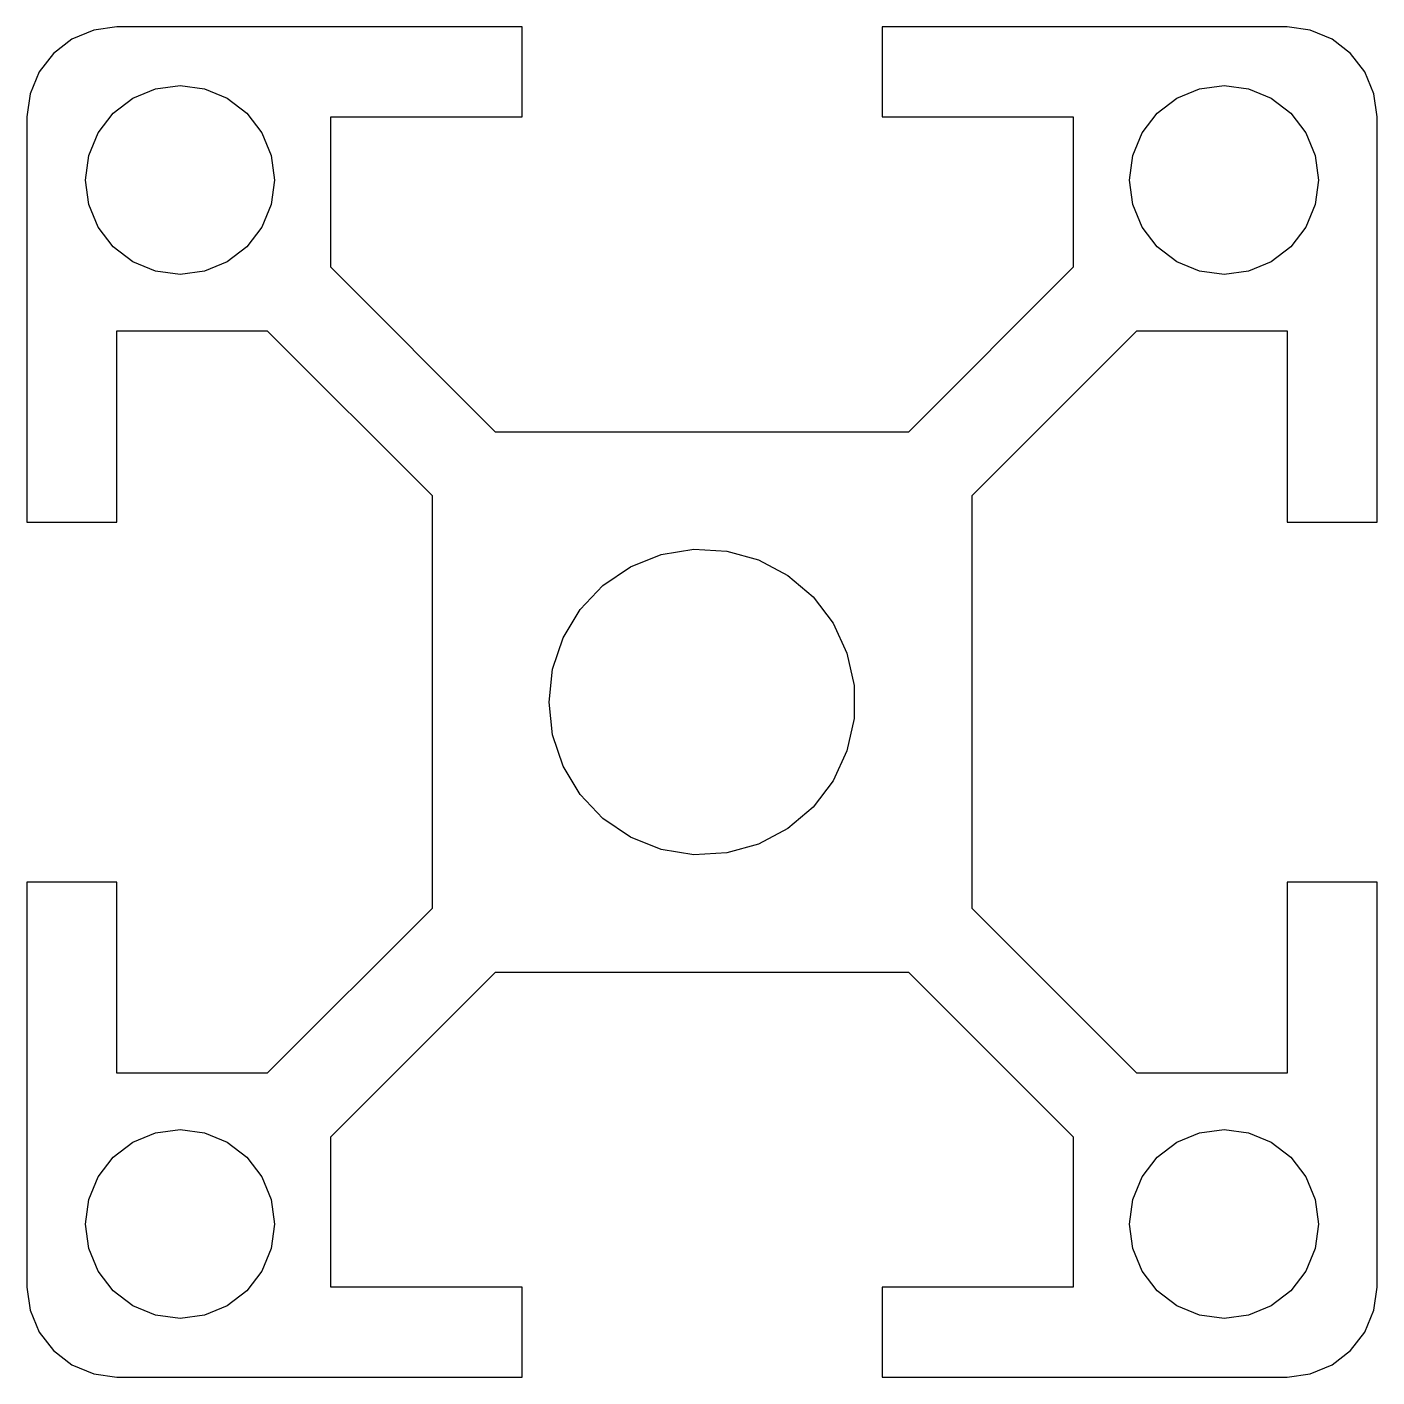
# Model space of a CAD drawing. Header units: metres. Extents: x -15 to 15, y -15 to 15.
import ezdxf

# ---------------------------------------------------------------- set-up
doc = ezdxf.new("R2010")
doc.units = ezdxf.units.M

msp = doc.modelspace()

# ---------------------------------------------------------------- linework, layer by layer
for p, q in [((-13, 15), (-13.5176, 14.9318)), ((-4, 15), (-13, 15)), ((-4, 13), (-4, 15)), ((13, 15), (4, 15)), ((4, 15), (4, 13)), ((13.5176, 14.9318), (13, 15)), ((-14, 14.732), (-14.4142, 14.4142)), ((-13.5176, 14.9318), (-14, 14.732)), ((14, 14.732), (13.5176, 14.9318)), ((14.4142, 14.4142), (14, 14.732)), ((-14.4142, 14.4142), (-14.732, 14)), ((14.732, 14), (14.4142, 14.4142)), ((-14.732, 14), (-14.9318, 13.5176)), ((14.9318, 13.5176), (14.732, 14)), ((-14.9318, 13.5176), (-15, 13)), ((-12.65, 13.4186), (-12.1435, 13.6284)), ((-12.1435, 13.6284), (-11.6, 13.7)), ((-11.6, 13.7), (-11.0565, 13.6284)), ((-11.0565, 13.6284), (-10.55, 13.4186)), ((10.55, 13.4186), (11.0565, 13.6284)), ((11.0565, 13.6284), (11.6, 13.7)), ((11.6, 13.7), (12.1435, 13.6284)), ((12.1435, 13.6284), (12.65, 13.4186)), ((15, 13), (14.9318, 13.5176)), ((-13.0849, 13.0849), (-12.65, 13.4186)), ((-10.55, 13.4186), (-10.1151, 13.0849)), ((10.1151, 13.0849), (10.55, 13.4186)), ((12.65, 13.4186), (13.0849, 13.0849)), ((-15, 13), (-15, 4)), ((-13.4186, 12.65), (-13.0849, 13.0849)), ((-10.1151, 13.0849), (-9.78134, 12.65)), ((-8.25, 9.6642), (-8.25, 13)), ((-8.25, 13), (-4, 13)), ((4, 13), (8.25, 13)), ((8.25, 13), (8.25, 9.6642)), ((9.78134, 12.65), (10.1151, 13.0849)), ((13.0849, 13.0849), (13.4186, 12.65)), ((15, 4), (15, 13)), ((-13.6284, 12.1435), (-13.4186, 12.65)), ((-9.78134, 12.65), (-9.57155, 12.1435)), ((9.57155, 12.1435), (9.78134, 12.65)), ((13.4186, 12.65), (13.6284, 12.1435)), ((-13.7, 11.6), (-13.6284, 12.1435)), ((-9.57155, 12.1435), (-9.5, 11.6)), ((9.5, 11.6), (9.57155, 12.1435)), ((13.6284, 12.1435), (13.7, 11.6)), ((-13.6284, 11.0565), (-13.7, 11.6)), ((-9.5, 11.6), (-9.57155, 11.0565)), ((9.57155, 11.0565), (9.5, 11.6)), ((13.7, 11.6), (13.6284, 11.0565)), ((-13.4186, 10.55), (-13.6284, 11.0565)), ((-9.57155, 11.0565), (-9.78134, 10.55)), ((9.78134, 10.55), (9.57155, 11.0565)), ((13.6284, 11.0565), (13.4186, 10.55)), ((-13.0849, 10.1151), (-13.4186, 10.55)), ((-9.78134, 10.55), (-10.1151, 10.1151)), ((10.1151, 10.1151), (9.78134, 10.55)), ((13.4186, 10.55), (13.0849, 10.1151)), ((-12.65, 9.78134), (-13.0849, 10.1151)), ((-10.1151, 10.1151), (-10.55, 9.78134)), ((10.55, 9.78134), (10.1151, 10.1151)), ((13.0849, 10.1151), (12.65, 9.78134)), ((-12.1435, 9.57155), (-12.65, 9.78134)), ((-10.55, 9.78134), (-11.0565, 9.57155)), ((-4.58578, 6), (-8.25, 9.6642)), ((8.25, 9.6642), (4.58578, 6)), ((11.0565, 9.57155), (10.55, 9.78134)), ((12.65, 9.78134), (12.1435, 9.57155)), ((-11.6, 9.5), (-12.1435, 9.57155)), ((-11.0565, 9.57155), (-11.6, 9.5)), ((11.6, 9.5), (11.0565, 9.57155)), ((12.1435, 9.57155), (11.6, 9.5)), ((-13, 4), (-13, 8.25)), ((-13, 8.25), (-9.6642, 8.25)), ((-9.6642, 8.25), (-6, 4.58578)), ((6, 4.58578), (9.6642, 8.25)), ((9.6642, 8.25), (13, 8.25)), ((13, 8.25), (13, 4)), ((4.58578, 6), (-4.58578, 6)), ((-6, 4.58578), (-6, -4.58578)), ((6, -4.58578), (6, 4.58578)), ((-15, 4), (-13, 4)), ((13, 4), (15, 4)), ((-0.909592, 3.27606), (-0.184067, 3.395)), ((-0.184067, 3.395), (0.550049, 3.35521)), ((0.550049, 3.35521), (1.25847, 3.15851)), ((-2.20111, 2.59134), (-1.59258, 3.00394)), ((-1.59258, 3.00394), (-0.909592, 3.27606)), ((1.25847, 3.15851), (1.90804, 2.81413)), ((1.90804, 2.81413), (2.46838, 2.33817)), ((-2.70671, 2.05759), (-2.20111, 2.59134)), ((2.46838, 2.33817), (2.9133, 1.75287)), ((-3.08575, 1.42761), (-2.70671, 2.05759)), ((2.9133, 1.75287), (3.22202, 1.08562)), ((-3.3205, 0.730896), (-3.08575, 1.42761)), ((3.22202, 1.08562), (3.38007, 0.367599)), ((-3.39999, 0), (-3.3205, 0.730896)), ((3.38007, 0.367599), (3.38007, -0.367599)), ((-3.3205, -0.730896), (-3.39999, 0)), ((3.38007, -0.367599), (3.22202, -1.08562)), ((-3.08575, -1.42761), (-3.3205, -0.730896)), ((3.22202, -1.08562), (2.9133, -1.75287)), ((-2.70671, -2.05759), (-3.08575, -1.42761)), ((2.9133, -1.75287), (2.46838, -2.33817)), ((-2.20111, -2.59134), (-2.70671, -2.05759)), ((2.46838, -2.33817), (1.90804, -2.81413)), ((-1.59258, -3.00394), (-2.20111, -2.59134)), ((1.90804, -2.81413), (1.25847, -3.15851)), ((-0.909592, -3.27606), (-1.59258, -3.00394)), ((-0.184067, -3.395), (-0.909592, -3.27606)), ((1.25847, -3.15851), (0.550049, -3.35521)), ((0.550049, -3.35521), (-0.184067, -3.395)), ((-13, -4), (-15, -4)), ((-15, -4), (-15, -13)), ((-13, -8.25), (-13, -4)), ((15, -4), (13, -4)), ((13, -4), (13, -8.25)), ((15, -13), (15, -4)), ((-6, -4.58578), (-9.6642, -8.25)), ((9.6642, -8.25), (6, -4.58578)), ((-8.25, -9.6642), (-4.58578, -6)), ((-4.58578, -6), (4.58578, -6)), ((4.58578, -6), (8.25, -9.6642)), ((-9.6642, -8.25), (-13, -8.25)), ((13, -8.25), (9.6642, -8.25)), ((-12.65, -9.78134), (-12.1435, -9.57155)), ((-12.1435, -9.57155), (-11.6, -9.5)), ((-11.6, -9.5), (-11.0565, -9.57155)), ((-11.0565, -9.57155), (-10.55, -9.78134)), ((10.55, -9.78134), (11.0565, -9.57155)), ((11.0565, -9.57155), (11.6, -9.5)), ((11.6, -9.5), (12.1435, -9.57155)), ((12.1435, -9.57155), (12.65, -9.78134)), ((-13.0849, -10.1151), (-12.65, -9.78134)), ((-10.55, -9.78134), (-10.1151, -10.1151)), ((-8.25, -13), (-8.25, -9.6642)), ((8.25, -9.6642), (8.25, -13)), ((10.1151, -10.1151), (10.55, -9.78134)), ((12.65, -9.78134), (13.0849, -10.1151)), ((-13.4186, -10.55), (-13.0849, -10.1151)), ((-10.1151, -10.1151), (-9.78134, -10.55)), ((9.78134, -10.55), (10.1151, -10.1151)), ((13.0849, -10.1151), (13.4186, -10.55)), ((-13.6284, -11.0565), (-13.4186, -10.55)), ((-9.78134, -10.55), (-9.57155, -11.0565)), ((9.57155, -11.0565), (9.78134, -10.55)), ((13.4186, -10.55), (13.6284, -11.0565)), ((-13.7, -11.6), (-13.6284, -11.0565)), ((-9.57155, -11.0565), (-9.5, -11.6)), ((9.5, -11.6), (9.57155, -11.0565)), ((13.6284, -11.0565), (13.7, -11.6)), ((-13.6284, -12.1435), (-13.7, -11.6)), ((-9.5, -11.6), (-9.57155, -12.1435)), ((9.57155, -12.1435), (9.5, -11.6)), ((13.7, -11.6), (13.6284, -12.1435)), ((-13.4186, -12.65), (-13.6284, -12.1435)), ((-9.57155, -12.1435), (-9.78134, -12.65)), ((9.78134, -12.65), (9.57155, -12.1435)), ((13.6284, -12.1435), (13.4186, -12.65)), ((-13.0849, -13.0849), (-13.4186, -12.65)), ((-9.78134, -12.65), (-10.1151, -13.0849)), ((10.1151, -13.0849), (9.78134, -12.65)), ((13.4186, -12.65), (13.0849, -13.0849)), ((-15, -13), (-14.9318, -13.5176)), ((-12.65, -13.4186), (-13.0849, -13.0849)), ((-10.1151, -13.0849), (-10.55, -13.4186)), ((-4, -13), (-8.25, -13)), ((-4, -15), (-4, -13)), ((8.25, -13), (4, -13)), ((4, -13), (4, -15)), ((10.55, -13.4186), (10.1151, -13.0849)), ((13.0849, -13.0849), (12.65, -13.4186)), ((14.9318, -13.5176), (15, -13)), ((-12.1435, -13.6284), (-12.65, -13.4186)), ((-10.55, -13.4186), (-11.0565, -13.6284)), ((11.0565, -13.6284), (10.55, -13.4186)), ((12.65, -13.4186), (12.1435, -13.6284)), ((-14.9318, -13.5176), (-14.732, -14)), ((-11.6, -13.7), (-12.1435, -13.6284)), ((-11.0565, -13.6284), (-11.6, -13.7)), ((11.6, -13.7), (11.0565, -13.6284)), ((12.1435, -13.6284), (11.6, -13.7)), ((14.732, -14), (14.9318, -13.5176)), ((-14.732, -14), (-14.4142, -14.4142)), ((14.4142, -14.4142), (14.732, -14)), ((-14.4142, -14.4142), (-14, -14.732)), ((14, -14.732), (14.4142, -14.4142)), ((-14, -14.732), (-13.5176, -14.9318)), ((-13.5176, -14.9318), (-13, -15)), ((-13, -15), (-4, -15)), ((4, -15), (13, -15)), ((13, -15), (13.5176, -14.9318)), ((13.5176, -14.9318), (14, -14.732))]:
    msp.add_line(p, q)

doc.saveas('drawing.dxf')
